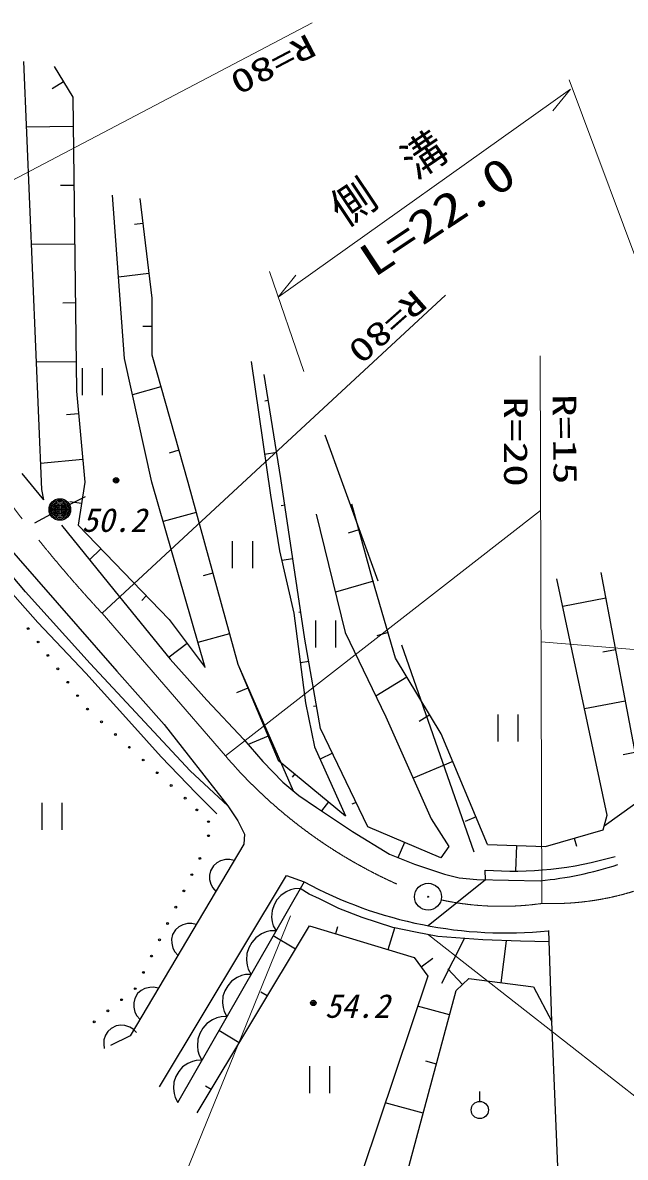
# Model space of a CAD drawing. Units: millimetres, scale not verified. Extents: x 40000 to 680000, y 20000 to 380000.
# Drawn here: x 125736 to 159286, y 242662 to 305758 of the extents above; entities that cross this region are included whole.
import ezdxf
from ezdxf.enums import TextEntityAlignment as Align

# ---------------------------------------------------------------- set-up
doc = ezdxf.new("R2010")
doc.units = ezdxf.units.MM
doc.header["$LTSCALE"] = 1000
doc.linetypes.add('CHAIN', pattern=[18.5, 12, -1.5, 3.5, -1.5])
for name, color, linetype, lineweight in [('M-BGD', 7, 'Continuous', 25), ('M-BMK', 2, 'CHAIN', 13), ('M-BMK-SRVR', 3, 'Continuous', 25), ('M-STR-HTXT', 7, 'Continuous', 13)]:
    doc.layers.add(name, color=color, linetype=linetype, lineweight=lineweight)
doc.styles.add('ＭＳ ゴシック', font='')
doc.styles.get('ＭＳ ゴシック').set_extended_font_data('MS Gothic')

msp = doc.modelspace()

# ---------------------------------------------------------------- linework, layer by layer
at = {"layer": 'M-BGD'}
for p, q in [((125791, 303597), (126785, 279802)), ((127482, 303331), (128533, 301611)), ((128007, 302471), (127373, 302083)), ((128533, 301611), (128724, 285273)), ((128552, 299977), (125944, 299947)), ((128590, 296710), (127837, 296701)), ((131399, 287088), (130730, 296165)), ((132259, 295974), (132928, 290432)), ((132426, 294589), (131957, 294532)), ((128628, 293442), (126217, 293414)), ((132761, 291818), (131066, 291613)), ((132928, 290432), (132928, 287280)), ((128667, 290174), (127973, 290166)), ((132928, 288856), (132430, 288856)), ((132928, 280209), (131399, 287088)), ((132928, 287280), (134934, 280209)), ((128705, 286907), (126489, 286881)), ((129048, 286542), (129048, 285042)), ((130188, 285042), (130188, 286542)), ((138455, 286911), (139537, 279481)), ((140114, 280419), (139176, 286190)), ((128724, 285273), (129202, 280209)), ((133429, 285512), (131849, 285064)), ((139411, 284747), (139223, 284717)), ((128843, 284007), (128176, 283944)), ((142552, 282830), (145502, 274714)), ((129082, 281475), (126724, 281253)), ((134433, 281977), (133897, 281825)), ((139879, 281862), (139206, 281753)), ((125680, 280687), (126891, 279220)), ((129202, 280209), (128820, 277821)), ((135890, 269891), (132928, 280209)), ((134934, 280209), (137705, 270082)), ((141450, 271485), (140114, 280419)), ((126785, 279802), (126891, 279220)), ((128340, 278959), (129229, 279415)), ((129011, 279015), (128367, 279118)), ((139537, 279481), (140042, 276380)), ((140337, 278930), (140129, 278899)), ((145226, 274739), (144054, 278977)), ((122949, 278861), (130976, 269690)), ((127277, 278401), (126397, 277927)), ((135396, 278521), (133557, 278018)), ((142070, 278436), (143693, 271854)), ((127890, 277814), (131134, 273829)), ((128820, 277821), (133883, 272566)), ((125901, 274116), (123381, 277061)), ((144459, 277550), (143851, 277377)), ((130085, 276507), (129451, 275896)), ((137406, 276924), (137406, 275424)), ((138546, 275424), (138546, 276924)), ((140042, 276380), (140835, 272917)), ((140782, 275952), (140161, 275859)), ((136320, 275146), (135780, 274998)), ((157928, 275182), (160089, 263735)), ((145271, 274694), (143142, 274089)), ((146488, 270411), (145226, 274739)), ((158279, 261691), (155476, 274831)), ((129491, 270129), (125901, 274116)), ((132617, 273880), (132361, 273632)), ((131134, 273829), (133945, 270371)), ((158199, 273751), (155803, 273299)), ((140835, 272917), (141484, 267940)), ((141227, 272974), (141110, 272957)), ((133883, 272566), (135890, 269891)), ((142029, 272506), (142029, 271006)), ((143169, 271006), (143169, 272506)), ((137243, 271770), (135488, 271290)), ((142315, 266508), (141450, 271485)), ((143693, 271854), (145947, 267165)), ((146082, 271839), (145454, 271660)), ((134886, 271228), (133888, 270479)), ((146824, 271167), (150853, 259651)), ((158739, 270889), (158040, 270758)), ((135064, 264160), (129491, 270129)), ((133945, 270371), (135982, 268085)), ((137705, 270082), (139957, 264752)), ((137705, 270082), (140792, 263034)), ((141666, 270241), (141195, 270159)), ((149036, 266209), (146488, 270411)), ((130976, 269690), (133616, 266727)), ((147125, 269361), (145396, 268312)), ((138268, 268749), (137643, 268485)), ((135982, 268085), (138057, 265895)), ((141484, 267940), (141989, 265487)), ((142099, 267752), (141932, 267723)), ((159279, 268028), (157018, 267601)), ((145947, 267165), (148472, 261484)), ((148399, 267260), (147809, 266903)), ((152186, 267288), (152186, 265788)), ((153326, 265788), (153326, 267288)), ((133616, 266727), (137159, 262208)), ((144955, 261034), (142315, 266508)), ((139394, 266085), (138284, 265616)), ((151621, 260056), (149036, 266209)), ((141989, 265487), (143708, 261654)), ((142975, 265139), (142293, 264810)), ((159819, 265166), (159161, 265042)), ((139957, 264752), (143708, 261654)), ((149682, 264671), (147469, 263741)), ((137159, 262208), (135064, 264160)), ((140895, 263978), (140745, 263796)), ((160673, 262918), (158105, 261084)), ((126802, 262368), (126802, 260868)), ((127942, 260868), (127942, 262368)), ((142770, 262428), (142363, 261935)), ((144295, 262402), (144068, 262292)), ((148472, 261484), (149464, 259952)), ((150975, 261595), (150368, 261339)), ((158045, 260874), (158279, 261691)), ((149013, 259320), (144955, 261034)), ((154833, 259940), (158045, 260874)), ((138055, 260084), (131719, 249425)), ((146984, 260177), (146623, 259323)), ((151621, 260056), (154833, 259940)), ((153227, 259998), (153176, 258599)), ((156439, 260407), (156568, 259964)), ((149464, 259952), (149013, 259320)), ((136359, 258874), (136196, 258599)), ((136550, 259039), (136359, 258874)), ((136756, 259150), (136550, 259039)), ((137030, 259220), (136756, 259150)), ((137263, 259221), (137030, 259220)), ((137510, 259167), (137263, 259221)), ((133352, 246587), (140427, 258327)), ((136196, 258599), (136142, 258352)), ((136142, 258352), (136143, 258118)), ((136143, 258118), (136212, 257844)), ((140427, 258327), (141399, 257977)), ((151495, 258094), (148307, 255539)), ((151495, 258094), (151482, 258639)), ((141399, 257977), (134363, 245693)), ((136212, 257844), (136323, 257639)), ((136323, 257639), (136488, 257448)), ((140649, 257538), (140401, 257431)), ((140870, 257598), (140649, 257538)), ((141185, 257604), (140870, 257598)), ((141692, 257301), (141185, 257604)), ((139892, 256976), (139731, 256695)), ((140100, 257230), (139892, 256976)), ((140401, 257431), (140100, 257230)), ((142266, 257033), (141692, 257301)), ((143329, 256495), (142266, 257033)), ((139617, 256387), (139596, 256025)), ((139731, 256695), (139617, 256387)), ((144630, 255998), (143329, 256495)), ((134644, 255597), (134438, 255487)), ((134918, 255667), (134644, 255597)), ((135151, 255668), (134918, 255667)), ((135398, 255614), (135151, 255668)), ((135446, 245130), (141702, 255542)), ((139596, 256025), (139629, 255757)), ((139629, 255757), (139689, 255536)), ((141702, 255542), (147539, 253768)), ((146351, 255443), (144630, 255998)), ((134084, 255046), (134030, 254799)), ((134247, 255321), (134084, 255046)), ((134438, 255487), (134247, 255321)), ((139030, 255082), (138718, 254874)), ((139287, 255193), (139030, 255082)), ((139517, 255255), (139287, 255193)), ((139843, 255262), (139517, 255255)), ((140920, 254241), (139684, 254984)), ((139689, 255536), (139843, 255262)), ((143162, 255099), (143281, 255491)), ((146080, 254212), (146448, 255422)), ((147613, 255175), (146351, 255443)), ((148856, 254946), (147613, 255175)), ((151361, 254754), (148856, 254946)), ((155196, 250220), (155033, 255269)), ((134030, 254799), (134031, 254566)), ((134031, 254566), (134100, 254291)), ((134100, 254291), (134211, 254086)), ((138335, 254318), (138217, 253999)), ((138502, 254610), (138335, 254318)), ((138718, 254874), (138502, 254610)), ((149080, 252344), (150324, 254834)), ((153446, 254678), (151361, 254754)), ((152371, 252367), (152675, 254706)), ((155052, 254653), (153446, 254678)), ((134211, 254086), (134376, 253895)), ((138217, 253999), (138195, 253624)), ((147539, 253768), (148286, 252741)), ((147912, 253255), (148571, 253733)), ((138195, 253624), (138230, 253346)), ((138230, 253346), (138292, 253117)), ((138292, 253117), (138451, 252832)), ((150224, 252274), (149404, 253152)), ((137366, 252458), (137158, 252204)), ((137668, 252659), (137366, 252458)), ((137916, 252765), (137668, 252659)), ((138137, 252825), (137916, 252765)), ((138451, 252832), (138137, 252825)), ((148286, 252741), (144644, 241862)), ((149873, 251947), (150574, 252601)), ((150574, 252601), (154169, 252134)), ((132135, 251768), (131972, 251493)), ((132326, 251934), (132135, 251768)), ((132532, 252044), (132326, 251934)), ((132806, 252114), (132532, 252044)), ((133039, 252115), (132806, 252114)), ((133286, 252061), (133039, 252115)), ((136997, 251922), (136883, 251614)), ((137158, 252204), (136997, 251922)), ((139356, 251638), (139002, 251851)), ((146932, 241022), (149873, 251947)), ((154169, 252134), (155196, 250220)), ((131972, 251493), (131918, 251246)), ((131918, 251246), (131919, 251013)), ((136883, 251614), (136862, 251253)), ((136862, 251253), (136896, 250985)), ((131919, 251013), (131988, 250739)), ((131988, 250739), (132099, 250533)), ((132099, 250533), (132264, 250342)), ((136896, 250985), (136956, 250764)), ((136956, 250764), (137110, 250489)), ((149506, 250582), (147724, 251061)), ((130943, 249976), (130656, 249833)), ((131193, 250012), (130943, 249976)), ((131426, 249994), (131193, 250012)), ((131694, 249904), (131426, 249994)), ((131891, 249779), (131694, 249904)), ((135984, 250101), (135768, 249837)), ((136297, 250309), (135984, 250101)), ((136554, 250420), (136297, 250309)), ((136783, 250482), (136554, 250420)), ((137110, 250489), (136783, 250482)), ((155570, 241162), (155196, 250220)), ((130352, 249457), (130263, 249189)), ((130477, 249654), (130352, 249457)), ((130656, 249833), (130477, 249654)), ((131719, 249425), (130631, 248881)), ((132070, 249600), (131891, 249779)), ((135601, 249546), (135483, 249226)), ((135768, 249837), (135601, 249546)), ((137792, 249035), (136665, 249712)), ((130263, 249189), (130245, 248956)), ((130245, 248956), (130281, 248706)), ((135483, 249226), (135462, 248851)), ((135462, 248851), (135496, 248574)), ((135182, 247993), (134934, 247886)), ((135403, 248053), (135182, 247993)), ((135718, 248059), (135403, 248053)), ((135496, 248574), (135558, 248344)), ((135558, 248344), (135718, 248059)), ((148770, 247850), (148186, 248007)), ((134425, 247431), (134263, 247150)), ((134632, 247685), (134425, 247431)), ((134934, 247886), (134632, 247685)), ((141700, 247729), (141700, 246229)), ((142840, 246229), (142840, 247729)), ((134149, 246842), (134129, 246480)), ((134263, 247150), (134149, 246842)), ((134129, 246480), (134162, 246212)), ((134162, 246212), (134222, 245991)), ((136228, 246432), (135906, 246625)), ((151184, 245773), (151184, 246313)), ((134222, 245991), (134376, 245716)), ((148035, 245119), (145924, 245687))]:
    msp.add_line(p, q, dxfattribs=at)
for points in [[(124312, 274940), (126579, 272407), (129258, 269587), (131807, 266755), (133439, 264930), (135387, 262919), (136542, 261766)], [(138057, 265895), (139104, 264671), (140220, 263526), (141108, 262791), (142096, 262108), (144093, 260779), (146159, 259527), (147557, 258957), (149220, 258399), (150033, 258210), (151027, 258109), (154544, 258041)], [(137159, 262208), (137715, 261382), (138086, 260637), (138055, 260084)]]:
    msp.add_lwpolyline(points, dxfattribs=at)
for centre, radius in [((130937, 280310), 150), ((130937, 280310), 90), ((130937, 280310), 30), ((127806, 278686), 600), ((127806, 278686), 528), ((127806, 278686), 456), ((127806, 278686), 384), ((127806, 278686), 312), ((127806, 278686), 240), ((127806, 278686), 168), ((127806, 278686), 96), ((127806, 278686), 24), ((126042, 272065), 50), ((126593, 271319), 50), ((127143, 270573), 50), ((127694, 269827), 50), ((128244, 269080), 50), ((128795, 268334), 50), ((129346, 267588), 50), ((130122, 266880), 50), ((130898, 266172), 50), ((131674, 265464), 50), ((132451, 264756), 50), ((133227, 264048), 50), ((134003, 263340), 50), ((134779, 262632), 50), ((135431, 261980), 50), ((136083, 261328), 50), ((136083, 260546), 50), ((135605, 259285), 50), ((135155, 258380), 50), ((134705, 257474), 50), ((134255, 256569), 50), ((133805, 255663), 50), ((133355, 254757), 50), ((132905, 253852), 50), ((132455, 252946), 50), ((132005, 252041), 50), ((131244, 251425), 50), ((141918, 251245), 150), ((141918, 251245), 90), ((141918, 251245), 30), ((130483, 250809), 50), ((129723, 250193), 50), ((151184, 245293), 480)]:
    msp.add_circle(centre, radius, dxfattribs=at)
for centre, radius, start, end in [((153058, 278417), 19841, 265.44391, 286.56058), ((152548, 278546), 20602, 275.55957, 287.86145), ((152670, 278911), 23775, 241.70023, 275.61902)]:
    msp.add_arc(centre, radius, start, end, dxfattribs=at)
at = {"layer": 'M-BMK'}
msp.add_line((130154, 272917), (137025, 264987), dxfattribs=at)
for centre, radius, start, end in [((184890, 323823), 74749, 204.61816, 222.92305), ((155192, 272234), 15464, 267.98108, 351.78842), ((157692, 282700), 27220, 220.59953, 248.24739), ((152391, 272587), 15968, 257.86426, 278.12096)]:
    msp.add_arc(centre, radius, start, end, dxfattribs=at)
at = {"layer": 'M-BMK-SRVR'}
for radius in [750, 30]:
    msp.add_circle((148305, 257151), radius, dxfattribs=at)
at = {"layer": 'M-STR-HTXT'}
for p, q in [((105972, 286931), (141843, 305758)), ((156156, 302584), (168345, 269967)), ((139960, 290501), (156233, 302062)), ((156233, 302062), (155254, 300851)), ((139468, 291918), (141393, 286358)), ((139960, 290501), (140939, 291713)), ((130154, 272917), (149270, 290614)), ((154647, 256779), (154542, 287234)), ((137025, 264987), (154571, 278623)), ((170497, 270025), (154597, 271325)), ((131138, 232761), (140646, 256086)), ((148328, 255043), (171704, 236760))]:
    msp.add_line(p, q, dxfattribs=at)

# ---------------------------------------------------------------- texts
at = {"layer": 'M-BGD', "style": 'ＭＳ ゴシック', "oblique": 15}
for s, p in [('50.2', (129023, 277046)), ('54.2', (142559, 250022))]:
    msp.add_text(s, height=1320, dxfattribs=at).set_placement(p, align=Align.BOTTOM_LEFT)
at = {"layer": 'M-STR-HTXT', "style": 'ＭＳ ゴシック'}
for s, height, rotation, width, p in [('R=80', 1320, 207.7, 1.4, (141411, 305533)), ('側\u3000溝', 1833, 33.9, 0.95, (143964, 293900)), ('L=22.0', 1833, 33.5, 1.3, (145583, 291082)), ('R=80', 1320, 221.5, 1.4, (147231, 291294)), ('R=20', 1320, 270, 1.4, (152140, 284974)), ('R=15', 1320, 270.7, 1.4, (154839, 285094))]:
    msp.add_text(s, height=height, rotation=rotation, dxfattribs=dict(at, width=width)).set_placement(p, align=Align.BOTTOM_LEFT)

doc.saveas('drawing.dxf')
